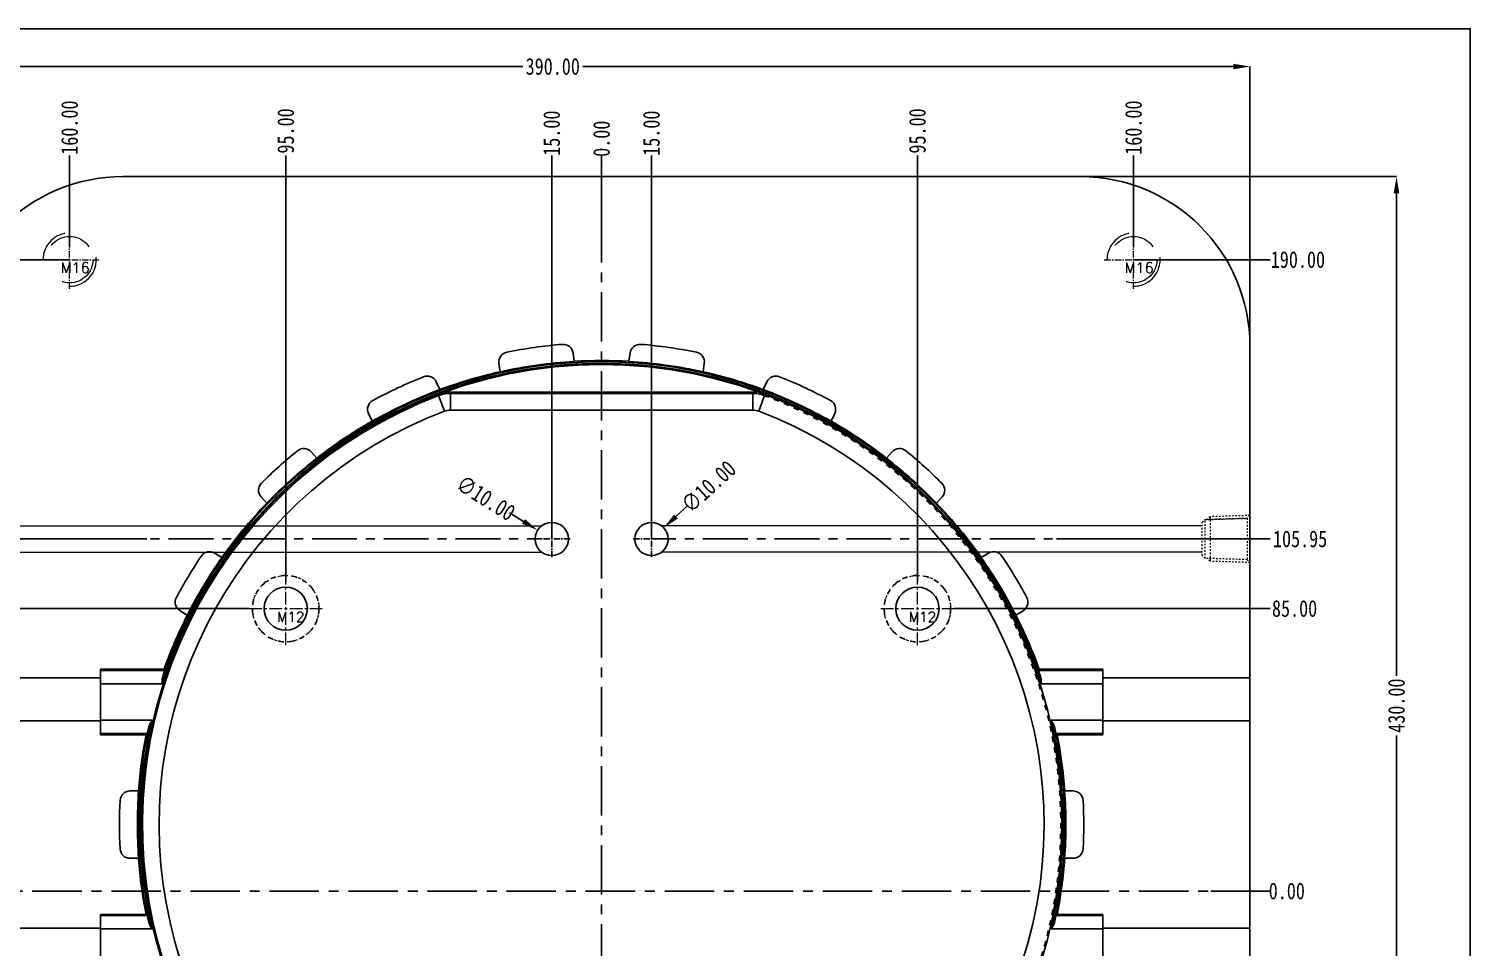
# Model space of a CAD drawing. Header units: millimetres. Extents: x -2414 to 10498, y -2238 to 649.
# Drawn here: x 4995.6 to 5429.1, y -988.5 to -712.2 of the extents above; entities that cross this region are included whole.
import ezdxf

# ---------------------------------------------------------------- set-up
doc = ezdxf.new("R2010")
doc.units = ezdxf.units.MM
doc.header["$LTSCALE"] = 16.335
doc.header["$PDMODE"] = 3
doc.header["$PDSIZE"] = 0.3125
doc.linetypes.add('CENTER', pattern=[0.6, 0.375, -0.075, 0.075, -0.075])
doc.linetypes.add('HIDDEN', pattern=[0.2, 0.1, -0.1])
doc.layers.get('0').update_dxf_attribs({"linetype": 'CONTINUOUS'})
doc.layers.get('Defpoints').update_dxf_attribs({"linetype": 'CONTINUOUS'})
doc.layers.add('cool', color=153, linetype='HIDDEN', lineweight=9)
doc.layers.add('screw', color=33, linetype='CONTINUOUS', lineweight=13)
doc.layers.add('DEFAULT_2', color=8, linetype='HIDDEN')
doc.styles.get("Standard").update_dxf_attribs({"font": 'txt', "width": 0.8})
doc.styles.add('TXT', font='txt.shx', dxfattribs={"bigfont": 'gbcbig.shx'})
doc.dimstyles.new('01', dxfattribs={"dimtxt": 5, "dimasz": 5, "dimexe": 0, "dimexo": 0, "dimgap": 0, "dimtad": 0, "dimzin": 0, "dimdsep": 46, "dimtxsty": 'Standard', "dimcen": 0, "dimclrd": 4, "dimclre": 4, "dimclrt": 6, "dimazin": 0, "dimtfac": 1, "dimtofl": 0, "dimtmove": 0, "dimatfit": 3, "dimfxl": 0, "dimtolj": 1, "dimtzin": 0, "dimarcsym": 0})

# ---------------------------------------------------------------- blocks, each defined once
blk = doc.blocks.new('screw_m16_g')
at = {"layer": 'screw', "color": 1, "linetype": 'CENTER', "ltscale": 0.32}
for p, q in [((0, -8.8, 0), (0, 8.8, 0)), ((-8.8, 0, 0), (8.8, 0, 0))]:
    blk.add_line(p, q, dxfattribs=at)
at = {"layer": 'screw', "color": 33, "linetype": 'HIDDEN', "ltscale": 8.128}
blk.add_circle((0, 0), 7, dxfattribs=at)
at = {"layer": 'screw', "color": 92, "linetype": 'HIDDEN', "ltscale": 8.128}
blk.add_arc((0, 0), 8, 270, 180, dxfattribs=at)
at = {"layer": 'screw', "color": 6, "style": 'TXT'}
blk.add_text('M16', height=3.2, dxfattribs=at).set_placement((-2.72, -4, 0))
blk = doc.blocks.new('cool_jt_f12')
at = {"layer": 'cool', "ltscale": 0.3}
for p, q in [((0, 7.0785), (0.856, 6.2225)), ((0, 7.0785), (12, 6.7035)), ((0.856, 6.2225), (0.856, -6.2225)), ((13.5, 5.827375), (0.856, 6.2225)), ((0.856, 6.2225), (13.5, 5.827375)), ((12, 6.7035), (12.856, 5.8475)), ((12, 6.7035), (12, -6.7035)), ((14.327375, 5), (13.5, 5.827375)), ((13.5, -5.827375), (13.5, 5.827375)), ((14.327375, -5), (14.327375, 5)), ((0.856, -6.2225), (0, -7.0785)), ((0, -7.0785), (12, -6.7035)), ((0.856, -6.2225), (13.5, -5.827375)), ((12, -6.7035), (12.856, -5.8475)), ((13.5, -5.827375), (14.327375, -5))]:
    blk.add_line(p, q, dxfattribs=at)
blk = doc.blocks.new('screw_m12_i')
at = {"layer": 'screw', "color": 1, "linetype": 'CENTER', "ltscale": 0.621977}
for p, q in [((0, -11), (0, 11)), ((-11, 0), (11, 0))]:
    blk.add_line(p, q, dxfattribs=at)
at = {"layer": 'screw', "color": 8, "linetype": 'HIDDEN', "ltscale": 0.621977}
blk.add_circle((0, 0), 10, dxfattribs=at)
at = {"layer": 'screw', "color": 33, "linetype": 'ByBlock'}
blk.add_circle((0, 0), 6.5, dxfattribs=at)
at = {"layer": 'screw', "color": 6, "linetype": 'ByBlock', "style": 'TXT'}
blk.add_text('M12', height=3, dxfattribs=at).set_placement((-2.6, -4))
blk = doc.blocks.new('*D280')
at = {"color": 4, "linetype": 'ByBlock', "lineweight": -2, "transparency": 16777216}
blk.add_line((5193.91, -855.54), (5190.22, -858.92), dxfattribs=at)
at = {"color": 4, "linetype": 'ByBlock', "transparency": 16777216}
blk.add_solid([(5189.66, -858.3), (5190.79, -859.53), (5186.54, -862.3)], dxfattribs=at)
at = {"layer": 'Defpoints', "color": 0, "linetype": 'ByBlock', "transparency": 16777216}
for p in [(5186.54, -862.3), (5179.17, -869.06)]:
    blk.add_point(p, dxfattribs=at)
at = {"color": 6, "linetype": 'ByBlock', "transparency": 16777216, "insert": (5200.05, -849.9), "char_height": 5, "attachment_point": 5, "rotation": 42.5347}
blk.add_mtext('\\A1;∅10.00', dxfattribs=at)
blk = doc.blocks.new('*D281')
at = {"color": 4, "linetype": 'ByBlock', "lineweight": -2, "transparency": 16777216}
blk.add_line((5140.11, -857.76), (5144.36, -860.4), dxfattribs=at)
at = {"color": 4, "linetype": 'ByBlock', "transparency": 16777216}
blk.add_solid([(5144.8, -859.69), (5143.92, -861.11), (5148.61, -863.04)], dxfattribs=at)
at = {"layer": 'Defpoints', "color": 0, "linetype": 'ByBlock', "transparency": 16777216}
for p in [(5148.61, -863.04), (5157.1, -868.32)]:
    blk.add_point(p, dxfattribs=at)
at = {"color": 6, "linetype": 'ByBlock', "transparency": 16777216, "insert": (5133.03, -853.37), "char_height": 5, "attachment_point": 5, "rotation": 328.1552}
blk.add_mtext('\\A1;∅10.00', dxfattribs=at)
blk = doc.blocks.new('*D282')
at = {"color": 4, "linetype": 'ByBlock', "lineweight": -2, "transparency": 16777216}
for p, q in [((4972.86, -807.63), (4972.86, -723.51)), ((4977.86, -723.51), (5144.16, -723.51)), ((5357.85, -723.51), (5162.16, -723.51)), ((5362.85, -807.63), (5362.85, -723.51))]:
    blk.add_line(p, q, dxfattribs=at)
at = {"color": 4, "linetype": 'ByBlock', "transparency": 16777216}
for points in [[(4977.86, -722.67), (4977.86, -724.34), (4972.86, -723.51)], [(5357.85, -722.67), (5357.85, -724.34), (5362.85, -723.51)]]:
    blk.add_solid(points, dxfattribs=at)
at = {"layer": 'Defpoints', "color": 0, "linetype": 'ByBlock', "transparency": 16777216}
for p in [(5362.85, -723.51), (4972.86, -807.63), (5362.85, -807.63)]:
    blk.add_point(p, dxfattribs=at)
at = {"color": 6, "linetype": 'ByBlock', "transparency": 16777216, "insert": (5153.16, -723.51), "char_height": 5, "attachment_point": 5}
blk.add_mtext('\\A1;390.00', dxfattribs=at)
blk = doc.blocks.new('*D283')
at = {"color": 4, "linetype": 'ByBlock', "lineweight": -2, "transparency": 16777216}
for p, q in [((5311.85, -756.63), (5406.93, -756.63)), ((5406.93, -761.63), (5406.93, -906.83)), ((5406.93, -1181.63), (5406.93, -924.83)), ((5311.85, -1186.63), (5406.93, -1186.63))]:
    blk.add_line(p, q, dxfattribs=at)
at = {"color": 4, "linetype": 'ByBlock', "transparency": 16777216}
for points in [[(5406.09, -761.63), (5407.76, -761.63), (5406.93, -756.63)], [(5406.09, -1181.63), (5407.76, -1181.63), (5406.93, -1186.63)]]:
    blk.add_solid(points, dxfattribs=at)
at = {"layer": 'Defpoints', "color": 0, "linetype": 'ByBlock', "transparency": 16777216}
for p in [(5311.85, -756.63), (5311.85, -1186.63), (5406.93, -1186.63)]:
    blk.add_point(p, dxfattribs=at)
at = {"color": 6, "linetype": 'ByBlock', "transparency": 16777216, "insert": (5406.93, -915.83), "char_height": 5, "attachment_point": 5, "rotation": 90}
blk.add_mtext('\\A1;430.00', dxfattribs=at)
blk = doc.blocks.new('*D285')
at = {"color": 4, "linetype": 'ByBlock', "lineweight": -2, "transparency": 16777216}
blk.add_line((5351.09, -971.63), (5368.94, -971.63), dxfattribs=at)
at = {"layer": 'Defpoints', "color": 0, "linetype": 'ByBlock', "transparency": 16777216}
for p in [(5167.85, -971.63), (5351.09, -971.63), (5368.94, -971.63)]:
    blk.add_point(p, dxfattribs=at)
at = {"color": 6, "linetype": 'ByBlock', "transparency": 16777216, "insert": (5373.94, -971.63), "char_height": 5, "attachment_point": 5}
blk.add_mtext('\\A1;0.00', dxfattribs=at)
blk = doc.blocks.new('*D286')
at = {"color": 4, "linetype": 'ByBlock', "lineweight": -2, "transparency": 16777216}
blk.add_line((5273.85, -886.63), (5368.94, -886.63), dxfattribs=at)
at = {"layer": 'Defpoints', "color": 0, "linetype": 'ByBlock', "transparency": 16777216}
for p in [(5273.85, -886.63), (5368.94, -886.63), (5167.85, -971.63)]:
    blk.add_point(p, dxfattribs=at)
at = {"color": 6, "linetype": 'ByBlock', "transparency": 16777216, "insert": (5376.28, -886.63), "char_height": 5, "attachment_point": 5}
blk.add_mtext('\\A1;85.00', dxfattribs=at)
blk = doc.blocks.new('*D287')
at = {"color": 4, "linetype": 'ByBlock', "lineweight": -2, "transparency": 16777216}
blk.add_line((5304.62, -865.68), (5368.94, -865.68), dxfattribs=at)
at = {"layer": 'Defpoints', "color": 0, "linetype": 'ByBlock', "transparency": 16777216}
for p in [(5304.62, -865.68), (5368.94, -865.68), (5167.85, -971.63)]:
    blk.add_point(p, dxfattribs=at)
at = {"color": 6, "linetype": 'ByBlock', "transparency": 16777216, "insert": (5377.94, -865.68), "char_height": 5, "attachment_point": 5}
blk.add_mtext('\\A1;105.95', dxfattribs=at)
blk = doc.blocks.new('*D288')
at = {"color": 4, "linetype": 'ByBlock', "lineweight": -2, "transparency": 16777216}
blk.add_line((5327.85, -781.63), (5368.94, -781.63), dxfattribs=at)
at = {"layer": 'Defpoints', "color": 0, "linetype": 'ByBlock', "transparency": 16777216}
for p in [(5327.85, -781.63), (5368.94, -781.63), (5167.85, -971.63)]:
    blk.add_point(p, dxfattribs=at)
at = {"color": 6, "linetype": 'ByBlock', "transparency": 16777216, "insert": (5377.28, -781.63), "char_height": 5, "attachment_point": 5}
blk.add_mtext('\\A1;190.00', dxfattribs=at)
blk = doc.blocks.new('*D289')
at = {"color": 4, "linetype": 'ByBlock', "lineweight": -2, "transparency": 16777216}
blk.add_line((5262.85, -1016.63), (5368.94, -1016.63), dxfattribs=at)
at = {"layer": 'Defpoints', "color": 0, "linetype": 'ByBlock', "transparency": 16777216}
for p in [(5167.85, -971.63), (5262.85, -1016.63), (5368.94, -1016.63)]:
    blk.add_point(p, dxfattribs=at)
at = {"color": 6, "linetype": 'ByBlock', "transparency": 16777216, "insert": (5376.28, -1016.63), "char_height": 5, "attachment_point": 5}
blk.add_mtext('\\A1;45.00', dxfattribs=at)
blk = doc.blocks.new('*D290')
at = {"color": 4, "linetype": 'ByBlock', "lineweight": -2, "transparency": 16777216}
blk.add_line((5321.91, -1116.63), (5368.94, -1116.63), dxfattribs=at)
at = {"layer": 'Defpoints', "color": 0, "linetype": 'ByBlock', "transparency": 16777216}
for p in [(5167.85, -971.63), (5321.91, -1116.63), (5368.94, -1116.63)]:
    blk.add_point(p, dxfattribs=at)
at = {"color": 6, "linetype": 'ByBlock', "transparency": 16777216, "insert": (5377.61, -1116.63), "char_height": 5, "attachment_point": 5}
blk.add_mtext('\\A1;145.00', dxfattribs=at)
blk = doc.blocks.new('*D291')
at = {"color": 4, "linetype": 'ByBlock', "lineweight": -2, "transparency": 16777216}
blk.add_line((5327.85, -1161.63), (5368.94, -1161.63), dxfattribs=at)
at = {"layer": 'Defpoints', "color": 0, "linetype": 'ByBlock', "transparency": 16777216}
for p in [(5167.85, -971.63), (5327.85, -1161.63), (5368.94, -1161.63)]:
    blk.add_point(p, dxfattribs=at)
at = {"color": 6, "linetype": 'ByBlock', "transparency": 16777216, "insert": (5377.28, -1161.63), "char_height": 5, "attachment_point": 5}
blk.add_mtext('\\A1;190.00', dxfattribs=at)
blk = doc.blocks.new('*D292')
at = {"color": 4, "linetype": 'ByBlock', "lineweight": -2, "transparency": 16777216}
blk.add_line((5167.85, -1166.55), (5167.85, -1189.86), dxfattribs=at)
at = {"layer": 'Defpoints', "color": 0, "linetype": 'ByBlock', "transparency": 16777216}
for p in [(5167.85, -971.63), (5167.85, -1166.55), (5167.85, -1189.86)]:
    blk.add_point(p, dxfattribs=at)
at = {"color": 6, "linetype": 'ByBlock', "transparency": 16777216, "insert": (5167.85, -1194.86), "char_height": 5, "attachment_point": 5, "rotation": 90}
blk.add_mtext('\\A1;0.00', dxfattribs=at)
blk = doc.blocks.new('*D293')
at = {"color": 4, "linetype": 'ByBlock', "lineweight": -2, "transparency": 16777216}
blk.add_line((5327.85, -1159.37), (5327.85, -1189.86), dxfattribs=at)
at = {"layer": 'Defpoints', "color": 0, "linetype": 'ByBlock', "transparency": 16777216}
for p in [(5167.85, -971.63), (5327.85, -1159.37, 0), (5327.85, -1189.86)]:
    blk.add_point(p, dxfattribs=at)
at = {"color": 6, "linetype": 'ByBlock', "transparency": 16777216, "insert": (5327.85, -1198.19), "char_height": 5, "attachment_point": 5, "rotation": 90}
blk.add_mtext('\\A1;160.00', dxfattribs=at)
blk = doc.blocks.new('*D294')
at = {"color": 4, "linetype": 'ByBlock', "lineweight": -2, "transparency": 16777216}
blk.add_line((5262.85, -1027.63), (5262.85, -1189.86), dxfattribs=at)
at = {"layer": 'Defpoints', "color": 0, "linetype": 'ByBlock', "transparency": 16777216}
for p in [(5167.85, -971.63), (5262.85, -1027.63), (5262.85, -1189.86)]:
    blk.add_point(p, dxfattribs=at)
at = {"color": 6, "linetype": 'ByBlock', "transparency": 16777216, "insert": (5262.85, -1197.19), "char_height": 5, "attachment_point": 5, "rotation": 90}
blk.add_mtext('\\A1;95.00', dxfattribs=at)
blk = doc.blocks.new('*D295')
at = {"color": 4, "linetype": 'ByBlock', "lineweight": -2, "transparency": 16777216}
blk.add_line((5167.85, -768.02), (5167.85, -750.23), dxfattribs=at)
at = {"layer": 'Defpoints', "color": 0, "linetype": 'ByBlock', "transparency": 16777216}
for p in [(5167.85, -750.23), (5167.85, -768.02), (5167.85, -971.63)]:
    blk.add_point(p, dxfattribs=at)
at = {"color": 6, "linetype": 'ByBlock', "transparency": 16777216, "insert": (5167.85, -745.23), "char_height": 5, "attachment_point": 5, "rotation": 90}
blk.add_mtext('\\A1;0.00', dxfattribs=at)
blk = doc.blocks.new('*D296')
at = {"color": 4, "linetype": 'ByBlock', "lineweight": -2, "transparency": 16777216}
blk.add_line((5182.85, -865.68), (5182.85, -750.23), dxfattribs=at)
at = {"layer": 'Defpoints', "color": 0, "linetype": 'ByBlock', "transparency": 16777216}
for p in [(5182.85, -750.23), (5182.85, -865.68), (5167.85, -971.63)]:
    blk.add_point(p, dxfattribs=at)
at = {"color": 6, "linetype": 'ByBlock', "transparency": 16777216, "insert": (5182.85, -743.56), "char_height": 5, "attachment_point": 5, "rotation": 90}
blk.add_mtext('\\A1;15.00', dxfattribs=at)
blk = doc.blocks.new('*D297')
at = {"color": 4, "linetype": 'ByBlock', "lineweight": -2, "transparency": 16777216}
blk.add_line((5262.85, -878.55), (5262.85, -750.23), dxfattribs=at)
at = {"layer": 'Defpoints', "color": 0, "linetype": 'ByBlock', "transparency": 16777216}
for p in [(5262.85, -750.23), (5262.85, -878.55), (5167.85, -971.63)]:
    blk.add_point(p, dxfattribs=at)
at = {"color": 6, "linetype": 'ByBlock', "transparency": 16777216, "insert": (5262.85, -742.89), "char_height": 5, "attachment_point": 5, "rotation": 90}
blk.add_mtext('\\A1;95.00', dxfattribs=at)
blk = doc.blocks.new('*D298')
at = {"color": 4, "linetype": 'ByBlock', "lineweight": -2, "transparency": 16777216}
blk.add_line((5327.85, -777.96), (5327.85, -750.23), dxfattribs=at)
at = {"layer": 'Defpoints', "color": 0, "linetype": 'ByBlock', "transparency": 16777216}
for p in [(5327.85, -750.23), (5327.85, -777.96, 0), (5167.85, -971.63)]:
    blk.add_point(p, dxfattribs=at)
at = {"color": 6, "linetype": 'ByBlock', "transparency": 16777216, "insert": (5327.85, -741.89), "char_height": 5, "attachment_point": 5, "rotation": 90}
blk.add_mtext('\\A1;160.00', dxfattribs=at)
blk = doc.blocks.new('*D299')
at = {"color": 4, "linetype": 'ByBlock', "lineweight": -2, "transparency": 16777216}
blk.add_line((4984.62, -971.63), (4966.77, -971.63), dxfattribs=at)
at = {"layer": 'Defpoints', "color": 0, "linetype": 'ByBlock', "transparency": 16777216}
for p in [(4966.77, -971.63), (4984.62, -971.63), (5167.85, -971.63)]:
    blk.add_point(p, dxfattribs=at)
at = {"color": 6, "linetype": 'ByBlock', "transparency": 16777216, "insert": (4961.77, -971.63), "char_height": 5, "attachment_point": 5}
blk.add_mtext('\\A1;0.00', dxfattribs=at)
blk = doc.blocks.new('*D300')
at = {"color": 4, "linetype": 'ByBlock', "lineweight": -2, "transparency": 16777216}
blk.add_line((5061.86, -886.63), (4966.77, -886.63), dxfattribs=at)
at = {"layer": 'Defpoints', "color": 0, "linetype": 'ByBlock', "transparency": 16777216}
for p in [(4966.77, -886.63), (5061.86, -886.63), (5167.85, -971.63)]:
    blk.add_point(p, dxfattribs=at)
at = {"color": 6, "linetype": 'ByBlock', "transparency": 16777216, "insert": (4959.43, -886.63), "char_height": 5, "attachment_point": 5}
blk.add_mtext('\\A1;85.00', dxfattribs=at)
blk = doc.blocks.new('*D301')
at = {"color": 4, "linetype": 'ByBlock', "lineweight": -2, "transparency": 16777216}
blk.add_line((5031.09, -865.68), (4966.77, -865.68), dxfattribs=at)
at = {"layer": 'Defpoints', "color": 0, "linetype": 'ByBlock', "transparency": 16777216}
for p in [(4966.77, -865.68), (5031.09, -865.68), (5167.85, -971.63)]:
    blk.add_point(p, dxfattribs=at)
at = {"color": 6, "linetype": 'ByBlock', "transparency": 16777216, "insert": (4957.77, -865.68), "char_height": 5, "attachment_point": 5}
blk.add_mtext('\\A1;105.95', dxfattribs=at)
blk = doc.blocks.new('*D302')
at = {"color": 4, "linetype": 'ByBlock', "lineweight": -2, "transparency": 16777216}
blk.add_line((5007.85, -781.63), (4966.77, -781.63), dxfattribs=at)
at = {"layer": 'Defpoints', "color": 0, "linetype": 'ByBlock', "transparency": 16777216}
for p in [(4966.77, -781.63), (5007.85, -781.63), (5167.85, -971.63)]:
    blk.add_point(p, dxfattribs=at)
at = {"color": 6, "linetype": 'ByBlock', "transparency": 16777216, "insert": (4958.43, -781.63), "char_height": 5, "attachment_point": 5}
blk.add_mtext('\\A1;190.00', dxfattribs=at)
blk = doc.blocks.new('*D303')
at = {"color": 4, "linetype": 'ByBlock', "lineweight": -2, "transparency": 16777216}
blk.add_line((5072.86, -1016.63), (4966.77, -1016.63), dxfattribs=at)
at = {"layer": 'Defpoints', "color": 0, "linetype": 'ByBlock', "transparency": 16777216}
for p in [(5167.85, -971.63), (4966.77, -1016.63), (5072.86, -1016.63)]:
    blk.add_point(p, dxfattribs=at)
at = {"color": 6, "linetype": 'ByBlock', "transparency": 16777216, "insert": (4959.43, -1016.63), "char_height": 5, "attachment_point": 5}
blk.add_mtext('\\A1;45.00', dxfattribs=at)
blk = doc.blocks.new('*D304')
at = {"color": 4, "linetype": 'ByBlock', "lineweight": -2, "transparency": 16777216}
blk.add_line((5013.8, -1116.63), (4966.77, -1116.63), dxfattribs=at)
at = {"layer": 'Defpoints', "color": 0, "linetype": 'ByBlock', "transparency": 16777216}
for p in [(5167.85, -971.63), (4966.77, -1116.63), (5013.8, -1116.63)]:
    blk.add_point(p, dxfattribs=at)
at = {"color": 6, "linetype": 'ByBlock', "transparency": 16777216, "insert": (4958.1, -1116.63), "char_height": 5, "attachment_point": 5}
blk.add_mtext('\\A1;145.00', dxfattribs=at)
blk = doc.blocks.new('*D305')
at = {"color": 4, "linetype": 'ByBlock', "lineweight": -2, "transparency": 16777216}
blk.add_line((5007.85, -1161.63), (4966.77, -1161.63), dxfattribs=at)
at = {"layer": 'Defpoints', "color": 0, "linetype": 'ByBlock', "transparency": 16777216}
for p in [(5167.85, -971.63), (4966.77, -1161.63), (5007.85, -1161.63)]:
    blk.add_point(p, dxfattribs=at)
at = {"color": 6, "linetype": 'ByBlock', "transparency": 16777216, "insert": (4958.43, -1161.63), "char_height": 5, "attachment_point": 5}
blk.add_mtext('\\A1;190.00', dxfattribs=at)
blk = doc.blocks.new('*D306')
at = {"color": 4, "linetype": 'ByBlock', "lineweight": -2, "transparency": 16777216}
blk.add_line((5007.85, -1159.37), (5007.85, -1189.86), dxfattribs=at)
at = {"layer": 'Defpoints', "color": 0, "linetype": 'ByBlock', "transparency": 16777216}
for p in [(5167.85, -971.63), (5007.85, -1159.37, 0), (5007.85, -1189.86)]:
    blk.add_point(p, dxfattribs=at)
at = {"color": 6, "linetype": 'ByBlock', "transparency": 16777216, "insert": (5007.85, -1198.19), "char_height": 5, "attachment_point": 5, "rotation": 90}
blk.add_mtext('\\A1;160.00', dxfattribs=at)
blk = doc.blocks.new('*D307')
at = {"color": 4, "linetype": 'ByBlock', "lineweight": -2, "transparency": 16777216}
blk.add_line((5072.86, -1027.63), (5072.86, -1189.86), dxfattribs=at)
at = {"layer": 'Defpoints', "color": 0, "linetype": 'ByBlock', "transparency": 16777216}
for p in [(5167.85, -971.63), (5072.86, -1027.63), (5072.86, -1189.86)]:
    blk.add_point(p, dxfattribs=at)
at = {"color": 6, "linetype": 'ByBlock', "transparency": 16777216, "insert": (5072.86, -1197.19), "char_height": 5, "attachment_point": 5, "rotation": 90}
blk.add_mtext('\\A1;95.00', dxfattribs=at)
blk = doc.blocks.new('*D308')
at = {"color": 4, "linetype": 'ByBlock', "lineweight": -2, "transparency": 16777216}
blk.add_line((5152.85, -865.68), (5152.85, -750.23), dxfattribs=at)
at = {"layer": 'Defpoints', "color": 0, "linetype": 'ByBlock', "transparency": 16777216}
for p in [(5152.85, -750.23), (5152.85, -865.68), (5167.85, -971.63)]:
    blk.add_point(p, dxfattribs=at)
at = {"color": 6, "linetype": 'ByBlock', "transparency": 16777216, "insert": (5152.85, -743.56), "char_height": 5, "attachment_point": 5, "rotation": 90}
blk.add_mtext('\\A1;15.00', dxfattribs=at)
blk = doc.blocks.new('*D309')
at = {"color": 4, "linetype": 'ByBlock', "lineweight": -2, "transparency": 16777216}
blk.add_line((5072.86, -878.55), (5072.86, -750.23), dxfattribs=at)
at = {"layer": 'Defpoints', "color": 0, "linetype": 'ByBlock', "transparency": 16777216}
for p in [(5072.86, -750.23), (5072.86, -878.55), (5167.85, -971.63)]:
    blk.add_point(p, dxfattribs=at)
at = {"color": 6, "linetype": 'ByBlock', "transparency": 16777216, "insert": (5072.86, -742.89), "char_height": 5, "attachment_point": 5, "rotation": 90}
blk.add_mtext('\\A1;95.00', dxfattribs=at)
blk = doc.blocks.new('*D310')
at = {"color": 4, "linetype": 'ByBlock', "lineweight": -2, "transparency": 16777216}
blk.add_line((5007.85, -777.96), (5007.85, -750.23), dxfattribs=at)
at = {"layer": 'Defpoints', "color": 0, "linetype": 'ByBlock', "transparency": 16777216}
for p in [(5007.85, -750.23), (5007.85, -777.96, 0), (5167.85, -971.63)]:
    blk.add_point(p, dxfattribs=at)
at = {"color": 6, "linetype": 'ByBlock', "transparency": 16777216, "insert": (5007.85, -741.89), "char_height": 5, "attachment_point": 5, "rotation": 90}
blk.add_mtext('\\A1;160.00', dxfattribs=at)

msp = doc.modelspace()

# ---------------------------------------------------------------- linework, layer by layer
at = {"color": 7, "linetype": 'Continuous'}
for p, q in [((5023.859, -756.63), (5311.85, -756.63)), ((5159.623, -812.213), (5159.267, -809.68)), ((5176.442, -809.68), (5176.086, -812.213)), ((5362.85, -1135.63), (5362.85, -807.63)), ((5136.974, -812.813), (5137.33, -815.347)), ((5198.379, -815.347), (5198.735, -812.813)), ((5119.222, -820.711), (5118.14, -818.392)), ((5217.569, -818.392), (5216.487, -820.711)), ((5118.771, -822.179), (5118.831, -822.536)), ((5120.605, -827.207), (5118.831, -822.536)), ((5122.314, -821.53), (5213.395, -821.53)), ((5122.314, -821.53), (5122.379, -821.885)), ((5122.379, -826.882), (5122.379, -821.885)), ((5122.379, -821.885), (5213.33, -821.885)), ((5213.33, -821.885), (5213.395, -821.53)), ((5213.33, -826.882), (5213.33, -821.885)), ((5215.104, -827.207), (5216.878, -822.536)), ((5216.878, -822.536), (5216.938, -822.179)), ((5097.737, -827.906), (5098.819, -830.226)), ((5122.379, -826.882), (5213.33, -826.882)), ((5236.89, -830.226), (5237.972, -827.906)), ((5082.176, -841.339), (5080.48, -839.456)), ((5255.229, -839.456), (5253.533, -841.339)), ((5065.423, -853.013), (5067.12, -854.897)), ((5268.589, -854.897), (5270.286, -853.013)), ((5053.675, -871.207), (5051.501, -869.902)), ((5284.208, -869.902), (5282.034, -871.207)), ((5041.066, -887.269), (5043.24, -888.575)), ((5292.469, -888.575), (5294.643, -887.269)), ((5017.105, -924.595), (5017.105, -904.897)), ((5035.747, -904.897), (5017.105, -904.897)), ((5036.365, -905.235), (5017.105, -905.235)), ((5318.605, -905.235), (5299.344, -905.235)), ((5299.962, -904.897), (5318.605, -904.897)), ((5318.605, -924.595), (5318.605, -904.897)), ((4972.859, -907.442), (5017.105, -907.442)), ((5017.105, -909.249), (5035.666, -909.249)), ((5300.043, -909.249), (5318.605, -909.249)), ((5318.605, -907.442), (5362.85, -907.442)), ((4972.859, -920.442), (5017.105, -920.442)), ((5032.633, -920.243), (5017.105, -920.243)), ((5318.605, -920.243), (5303.076, -920.243)), ((5318.605, -920.442), (5362.85, -920.442)), ((5017.105, -924.258), (5031.133, -924.258)), ((5030.837, -924.595), (5017.105, -924.595)), ((5304.576, -924.258), (5318.605, -924.258)), ((5304.872, -924.595), (5318.605, -924.595)), ((5028.563, -941.499), (5026.027, -941.499)), ((5309.682, -941.499), (5307.146, -941.499)), ((5026.027, -961.76), (5028.563, -961.76)), ((5307.146, -961.76), (5309.682, -961.76)), ((5017.105, -998.362), (5017.105, -978.664)), ((5030.837, -978.664), (5017.105, -978.664)), ((5031.133, -979.002), (5017.105, -979.002)), ((5318.605, -979.002), (5304.576, -979.002)), ((5304.872, -978.664), (5318.605, -978.664)), ((5318.605, -998.362), (5318.605, -978.664)), ((4972.859, -982.817), (5017.105, -982.817)), ((5017.105, -983.016), (5032.633, -983.016)), ((5303.076, -983.016), (5318.605, -983.016)), ((5318.605, -982.817), (5362.85, -982.817))]:
    msp.add_line(p, q, dxfattribs=at)
at = {"color": 1, "linetype": 'CENTER', "ltscale": 2.425658}
for p, q in [((5167.855, -1186.63), (5167.855, -756.63)), ((4972.859, -971.63), (5362.85, -971.63))]:
    msp.add_line(p, q, dxfattribs=at)
at = {"color": 1, "linetype": 'CENTER', "ltscale": 0.310989}
for p, q in [((5152.855, -871.179), (5152.855, -860.179)), ((5182.855, -871.179), (5182.855, -860.179)), ((5147.355, -865.679), (5158.355, -865.679)), ((5177.355, -865.679), (5188.355, -865.679))]:
    msp.add_line(p, q, dxfattribs=at)
at = {"linetype": 'ByBlock'}
msp.add_lwpolyline([(4773.61, -712.155), (5429.089, -712.155), (5429.089, -1265.106), (4773.61, -1265.106)], close=True, dxfattribs=at)
at = {"color": 7, "linetype": 'Continuous'}
for centre, radius in [((5167.855, -951.63), 138.444), ((5152.855, -865.679), 5), ((5182.855, -865.679), 5), ((5072.85, -886.63), 6.5), ((5262.85, -886.63), 6.5)]:
    msp.add_circle(centre, radius, dxfattribs=at)
for centre, radius, start, end in [((5023.859, -807.63), 51, 90, 180), ((5311.85, -807.63), 51, 0, 90), ((5139.945, -812.396), 3, 101.3331, 188), ((5167.85, -951.63), 145.003, 94.6669, 101.3331), ((5156.297, -810.098), 3, 8, 94.6669), ((5179.413, -810.098), 3, 85.3331, 172), ((5167.859, -951.63), 145.003, 78.6669, 85.3331), ((5195.764, -812.396), 3, 352, 78.6669), ((5167.855, -951.63), 138.816, 17.77616, 162.22384), ((5167.855, -951.63), 139.318, 19.46219, 160.53712), ((5167.855, -951.63), 139.631, 93.37794, 102.62556), ((5167.855, -951.63), 139.659, 86.62114, 93.37886), ((5167.855, -951.63), 139.631, 77.37444, 86.62206), ((5167.85, -951.63), 145.003, 111.6669, 118.3331), ((5115.421, -819.66), 3, 25, 111.6669), ((5167.855, -951.63), 139.659, 102.62463, 110.37872), ((5167.855, -951.63), 139.659, 69.62128, 77.37537), ((5220.288, -819.66), 3, 68.3331, 155), ((5167.859, -951.63), 145.003, 61.6669, 68.3331), ((5167.855, -951.63), 138.089, 110.79435, 274.12651), ((5167.855, -951.63), 139.631, 110.37779, 119.62541), ((5122.381, -831.886), 10.002, 108.31046, 110.78739), ((5122.39, -831.948), 10.063, 90.06449, 108.25264), ((5122.315, -831.535), 10.006, 90.00563, 96.42421), ((5213.318, -831.951), 10.066, 71.43259, 89.93206), ((5213.394, -831.535), 10.006, 83.57579, 89.99437), ((5167.855, -951.63), 139.631, 60.37459, 69.62221), ((5213.33, -831.883), 9.998, 69.21263, 71.37223), ((5167.855, -951.63), 138.089, 69.05738, 69.20565), ((5167.855, -951.63), 133.092, 110.79435, 69.20565), ((5100.456, -826.638), 3, 118.3331, 205), ((5235.253, -826.638), 3, 335, 61.6669), ((5167.855, -951.63), 139.659, 119.62449, 127.84158), ((5167.855, -951.63), 139.659, 52.15842, 60.37551), ((5167.85, -951.63), 145.003, 129.12174, 134.87826), ((5078.251, -841.463), 3, 42, 129.12174), ((5257.458, -841.463), 3, 50.87826, 138), ((5167.859, -951.63), 145.003, 45.12174, 50.87826), ((5167.855, -951.63), 139.631, 127.84074, 136.16188), ((5167.855, -951.63), 139.631, 43.83812, 52.15926), ((5067.653, -851.005), 3, 134.87826, 222), ((5268.056, -851.005), 3, 318, 45.12174), ((5167.855, -951.63), 139.659, 136.16105, 144.84117), ((5167.855, -951.63), 139.659, 35.15883, 43.83895), ((5167.85, -951.63), 145.003, 146.12174, 151.87826), ((5167.855, -951.63), 139.631, 144.84034, 153.16148), ((5049.956, -872.473), 3, 59, 146.12174), ((5167.855, -951.63), 139.631, 26.83852, 35.15966), ((5285.753, -872.473), 3, 33.87826, 121), ((5167.859, -951.63), 145.003, 28.12174, 33.87826), ((5042.611, -884.697), 3, 151.87826, 239), ((5293.098, -884.697), 3, 301, 28.12174), ((5167.855, -951.63), 139.659, 153.16065, 160.4625), ((5167.855, -951.63), 139.659, 19.5375, 26.83935), ((5035.75, -909.267), 4.37, 83.61538, 89.99053), ((5037.797, -906.192), 2.011, 140.30388, 140.90783), ((5297.912, -906.192), 2.011, 39.09217, 39.69612), ((5299.96, -909.287), 4.389, 93.20579, 96.37766), ((5299.958, -909.242), 4.345, 90.00036, 93.2072), ((5167.855, -951.63), 139.318, 167.78695, 192.21305), ((5167.855, -951.63), 138.816, 166.93233, 193.06767), ((5167.855, -951.63), 138.816, 346.93233, 13.06767), ((5167.855, -951.63), 139.318, 347.78695, 12.21305), ((5167.855, -951.63), 139.659, 168.83853, 175.84026), ((5167.855, -951.63), 139.659, 4.15974, 11.16147), ((5167.85, -951.63), 145.003, 177.12174, 182.87826), ((5026.027, -944.499), 3, 90, 177.12174), ((5167.855, -951.63), 139.631, 175.83943, 184.16057), ((5167.855, -951.63), 139.631, 355.83943, 4.16057), ((5309.682, -944.499), 3, 2.87826, 90), ((5167.859, -951.63), 145.003, 357.12174, 2.87826), ((5026.027, -958.76), 3, 182.87826, 270), ((5167.855, -951.63), 139.659, 184.15974, 191.16147), ((5167.855, -951.63), 139.659, 348.83853, 355.84026), ((5309.682, -958.76), 3, 270, 357.12174)]:
    msp.add_arc(centre, radius, start, end, dxfattribs=at)
for centre, major_axis, start_param, end_param in [((5167.855, -821.577), (0, 195.178), 2.0119112, 2.0137633), ((5167.855, -821.577), (0, 195.178), -2.0137633, -2.0119112), ((5167.855, -1140.588), (0, 283.581), 0.7030855, 0.7049246), ((5167.855, -1140.588), (0, 283.581), -0.7049246, -0.7030855), ((5167.855, -762.671), (0, 283.581), -3.8465172, -3.8446781), ((5167.855, -762.671), (0, 283.581), -2.4385072, -2.4366681)]:
    msp.add_ellipse(centre, major_axis=major_axis, ratio=0.7456588, start_param=start_param, end_param=end_param, dxfattribs=at)
for points in [[(5120.605, -827.207), (5121.167, -826.994), (5121.778, -826.882), (5122.379, -826.882)], [(5213.33, -826.882), (5213.931, -826.882), (5214.542, -826.994), (5215.104, -827.207)]]:
    msp.add_open_spline(points, degree=3, dxfattribs=at)
for points, knots in [([(5035.765, -907.335), (5035.851, -907.062), (5035.973, -906.673), (5036.123, -906.182), (5036.213, -905.88), (5036.282, -905.633), (5036.335, -905.444), (5036.357, -905.32), (5036.372, -905.254), (5036.365, -905.235)], [0, 0, 0, 0, 0.3922027, 0.5600564, 0.7046331, 0.8230591, 0.9128987, 0.9721342, 1, 1, 1, 1]), ([(5299.344, -905.235), (5299.338, -905.253), (5299.351, -905.314), (5299.36, -905.371), (5299.369, -905.41)], [0, 0, 0, 0, 0.3220775, 1, 1, 1, 1]), ([(5299.369, -905.41), (5299.427, -905.66), (5299.622, -906.302), (5299.82, -906.941), (5299.944, -907.335)], [0, 0, 0, 0, 0.3835438, 1, 1, 1, 1]), ([(5035.765, -907.335), (5035.672, -907.631), (5035.618, -908.281), (5035.649, -908.919), (5035.666, -909.249)], [0, 0, 0, 0, 0.4840504, 1, 1, 1, 1]), ([(5299.944, -907.335), (5300.037, -907.631), (5300.091, -908.281), (5300.06, -908.919), (5300.043, -909.249)], [0, 0, 0, 0, 0.4840562, 1, 1, 1, 1]), ([(5031.689, -922.157), (5031.624, -922.432), (5031.531, -922.825), (5031.41, -923.318), (5031.334, -923.618), (5031.268, -923.864), (5031.215, -924.052), (5031.171, -924.176), (5031.148, -924.241), (5031.133, -924.258)], [0, 0, 0, 0, 0.3901016, 0.5564818, 0.6997748, 0.8175657, 0.9078298, 0.9689067, 1, 1, 1, 1]), ([(5032.633, -920.243), (5032.446, -920.558), (5032.167, -921.026), (5031.85, -921.665), (5031.728, -921.992), (5031.689, -922.157)], [0, 0, 0, 0, 0.5136806, 0.7628288, 1, 1, 1, 1]), ([(5303.076, -920.243), (5303.263, -920.558), (5303.542, -921.026), (5303.859, -921.665), (5303.981, -921.992), (5304.02, -922.157)], [0, 0, 0, 0, 0.5136809, 0.7628288, 1, 1, 1, 1]), ([(5304.02, -922.157), (5304.085, -922.432), (5304.178, -922.825), (5304.299, -923.318), (5304.375, -923.618), (5304.441, -923.864), (5304.494, -924.052), (5304.538, -924.176), (5304.561, -924.241), (5304.576, -924.258)], [0, 0, 0, 0, 0.3901707, 0.556582, 0.6998628, 0.8176312, 0.9078731, 0.9689247, 1, 1, 1, 1]), ([(5031.689, -981.102), (5031.624, -980.827), (5031.531, -980.434), (5031.41, -979.941), (5031.334, -979.641), (5031.268, -979.395), (5031.215, -979.207), (5031.171, -979.083), (5031.148, -979.019), (5031.133, -979.002)], [0, 0, 0, 0, 0.3901707, 0.556582, 0.6998628, 0.8176312, 0.9078731, 0.9689247, 1, 1, 1, 1]), ([(5304.02, -981.102), (5304.085, -980.827), (5304.178, -980.434), (5304.299, -979.942), (5304.375, -979.641), (5304.441, -979.395), (5304.494, -979.207), (5304.538, -979.083), (5304.561, -979.019), (5304.576, -979.002)], [0, 0, 0, 0, 0.3901016, 0.5564818, 0.6997748, 0.8175657, 0.9078298, 0.9689067, 1, 1, 1, 1]), ([(5032.633, -983.016), (5032.446, -982.701), (5032.167, -982.233), (5031.85, -981.594), (5031.728, -981.267), (5031.689, -981.102)], [0, 0, 0, 0, 0.5136809, 0.7628288, 1, 1, 1, 1]), ([(5303.076, -983.016), (5303.263, -982.701), (5303.542, -982.233), (5303.859, -981.594), (5303.981, -981.267), (5304.02, -981.102)], [0, 0, 0, 0, 0.5136806, 0.7628288, 1, 1, 1, 1])]:
    msp.add_open_spline(points, degree=3, knots=knots, dxfattribs=at)
at = {"layer": 'cool', "linetype": 'ByBlock', "ltscale": 0.932966}
for p, q in [((4987.185, -861.679), (5149.855, -861.679)), ((5348.525, -861.679), (5185.855, -861.679)), ((4987.185, -869.679), (5149.855, -869.679)), ((5348.525, -869.679), (5185.855, -869.679))]:
    msp.add_line(p, q, dxfattribs=at)
at = {"layer": 'DEFAULT_2', "color": 8, "linetype": 'HIDDEN'}
for p, q in [((5159.627, -812.241), (5159.623, -812.213)), ((5176.086, -812.213), (5176.082, -812.241)), ((5137.33, -815.347), (5137.334, -815.375)), ((5198.375, -815.375), (5198.379, -815.347)), ((5119.234, -820.737), (5119.222, -820.711)), ((5216.487, -820.711), (5216.475, -820.737)), ((5098.819, -830.226), (5098.831, -830.251)), ((5236.878, -830.251), (5236.89, -830.226)), ((5082.195, -841.36), (5082.176, -841.339)), ((5253.533, -841.339), (5253.514, -841.36)), ((5067.12, -854.897), (5067.138, -854.918)), ((5268.571, -854.918), (5268.589, -854.897)), ((5053.699, -871.222), (5053.675, -871.207)), ((5282.034, -871.207), (5282.01, -871.222)), ((5043.24, -888.575), (5043.264, -888.589)), ((5292.445, -888.589), (5292.469, -888.575)), ((5028.591, -941.499), (5028.563, -941.499)), ((5307.146, -941.499), (5307.118, -941.499)), ((5028.563, -961.76), (5028.591, -961.76)), ((5307.118, -961.76), (5307.146, -961.76))]:
    msp.add_line(p, q, dxfattribs=at)
at = {"layer": 'DEFAULT_2', "color": 1, "linetype": 'CENTER', "ltscale": 2.2018}
for p, q in [((4972.855, -865.679), (5149.855, -865.679)), ((5362.855, -865.679), (5182.855, -865.679))]:
    msp.add_line(p, q, dxfattribs=at)
at = {"layer": 'DEFAULT_2', "color": 8, "linetype": 'HIDDEN'}
for centre in [(5072.85, -886.63), (5262.85, -886.63)]:
    msp.add_circle(centre, 10, dxfattribs=at)
for centre, radius, start, end in [((5122.322, -831.56), 10.031, 96.45201, 110.7377), ((5167.855, -951.63), 138.089, 274.12651, 69.05738), ((5213.387, -831.56), 10.031, 69.2623, 83.54799), ((5167.855, -951.63), 139.318, 160.53712, 161.46174), ((5167.855, -951.63), 139.318, 18.53826, 19.46219)]:
    msp.add_arc(centre, radius, start, end, dxfattribs=at)
for points, knots in [([(5036.25, -904.908), (5036.212, -904.906), (5036.044, -904.9), (5035.877, -904.897), (5035.747, -904.897)], [0, 0, 0, 0, 0.2273279, 1, 1, 1, 1]), ([(5299.459, -904.908), (5299.497, -904.906), (5299.665, -904.9), (5299.833, -904.897), (5299.962, -904.897)], [0, 0, 0, 0, 0.2274313, 1, 1, 1, 1])]:
    msp.add_open_spline(points, degree=3, knots=knots, dxfattribs=at)

# ---------------------------------------------------------------- block references
at = {"layer": 'cool', "linetype": 'ByBlock', "ltscale": 0.932966, "xscale": -1}
msp.add_blockref('cool_jt_f12', (5362.855, -865.679), dxfattribs=at)
at = {"layer": 'screw', "linetype": 'ByBlock'}
for name, p in [('screw_m16_g', (5007.855, -781.63)), ('screw_m16_g', (5327.855, -781.63)), ('screw_m12_i', (5072.85, -886.63)), ('screw_m12_i', (5262.85, -886.63))]:
    msp.add_blockref(name, p, dxfattribs=at)

# ---------------------------------------------------------------- dimensions: what is measured, and where the dimension line sits
at = {"linetype": 'ByBlock'}
dim = msp.add_linear_dim(base=(5362.85, -723.505), p1=(4972.859, -807.63), p2=(5362.85, -807.63), text='390.00', dimstyle='01', dxfattribs=at)
dim.commit()
dim.dimension.update_dxf_attribs({"geometry": '*D282', "text_midpoint": (5153.16, -723.505), "dimtype": 160})
for feature_location, offset, dtype, origin, picture, middle in [((5007.855, -777.959, 0), (0, 27.733), 1, (5167.855, -971.63), '*D310', (5007.855, -741.892)), ((5327.855, -777.959, 0), (0, 27.733), 1, (5167.855, -971.63), '*D298', (5327.855, -741.892)), ((5072.859, -878.554), (0, 128.328), 1, (5167.855, -971.63), '*D309', (5072.859, -742.892)), ((5152.855, -865.679), (0, 115.453), 1, (5167.855, -971.63), '*D308', (5152.855, -743.559)), ((5262.8502, -878.5541), (0, 128.3283), 1, (5167.8545, -971.6296), '*D297', (5262.8502, -742.8924)), ((5182.855, -865.679), (0, 115.453), 1, (5167.855, -971.63), '*D296', (5182.855, -743.559)), ((5167.854525778, -768.020896134), (0, 17.795122711), 1, (5167.854525778, -971.629586623), '*D295', (5167.854525778, -745.225773423)), ((5007.855, -781.63), (-41.089, 0), 0, (5167.855, -971.63), '*D302', (4958.433, -781.63)), ((5327.855, -781.63), (41.089, 0), 0, (5167.855, -971.63), '*D288', (5377.277, -781.63)), ((5031.087, -865.679), (-64.321, 0), 0, (5167.855, -971.63), '*D301', (4957.766, -865.679)), ((5304.623, -865.679), (64.321, 0), 0, (5167.855, -971.63), '*D287', (5377.943, -865.679)), ((5061.859, -886.63), (-95.093, 0), 0, (5167.855, -971.63), '*D300', (4959.433, -886.63)), ((5273.85, -886.63), (95.093, 0), 0, (5167.855, -971.63), '*D286', (5376.277, -886.63)), ((4984.620540694, -971.629586623), (-17.854659368, 0), 0, (5167.854525778, -971.629586623), '*D299', (4961.765881326, -971.629586623)), ((5351.088510861, -971.629586623), (17.854659368, 0), 0, (5167.854525778, -971.629586623), '*D285', (5373.943170229, -971.629586623)), ((5013.798, -1116.63), (-47.032, 0), 0, (5167.855, -971.63), '*D304', (4958.099, -1116.63)), ((5007.855, -1161.63), (-41.089, 0), 0, (5167.855, -971.63), '*D305', (4958.433, -1161.63)), ((5072.859, -1016.63), (-106.093, 0), 0, (5167.855, -971.63), '*D303', (4959.433, -1016.63)), ((5007.855, -1159.367, 0), (0, -30.49), 1, (5167.855, -971.63), '*D306', (5007.855, -1198.191)), ((5072.859, -1027.63), (0, -162.228), 1, (5167.855, -971.63), '*D307', (5072.859, -1197.191)), ((5167.854525778, -1166.549105785), (0, -23.308519522), 1, (5167.854525778, -971.629586623), '*D292', (5167.854525778, -1194.857625307)), ((5262.85, -1016.63), (106.093, 0), 0, (5167.855, -971.63), '*D289', (5376.277, -1016.63)), ((5321.912, -1116.63), (47.032, 0), 0, (5167.855, -971.63), '*D290', (5377.61, -1116.63)), ((5327.855, -1161.63), (41.089, 0), 0, (5167.855, -971.63), '*D291', (5377.277, -1161.63)), ((5327.855, -1159.367, 0), (0, -30.49), 1, (5167.855, -971.63), '*D293', (5327.855, -1198.191)), ((5262.8502, -1027.6296), (0, -162.228), 1, (5167.8545, -971.6296), '*D294', (5262.8502, -1197.191))]:
    dim = msp.add_ordinate_dim(feature_location=feature_location, offset=offset, dtype=dtype, origin=origin, dimstyle='01', dxfattribs=at)
    dim.commit()
    dim.dimension.update_dxf_attribs({"geometry": picture, "text_midpoint": middle})
dim = msp.add_linear_dim(base=(5406.928, -1186.63), p1=(5311.85, -756.63), p2=(5311.85, -1186.63), angle=90, dimstyle='01', dxfattribs=at)
dim.commit()
dim.dimension.update_dxf_attribs({"geometry": '*D283', "text_midpoint": (5406.928, -915.835), "dimtype": 160})
for p1, p2, picture, middle in [((5179.17, -869.059), (5186.539, -862.298), '*D280', (5200.048, -849.904)), ((5157.102, -868.317), (5148.607, -863.041), '*D281', (5133.033, -853.368))]:
    dim = msp.add_diameter_dim_2p(p1=p1, p2=p2, dimstyle='01', dxfattribs=at)
    dim.commit()
    dim.dimension.update_dxf_attribs({"geometry": picture, "text_midpoint": middle})

doc.saveas('drawing.dxf')
